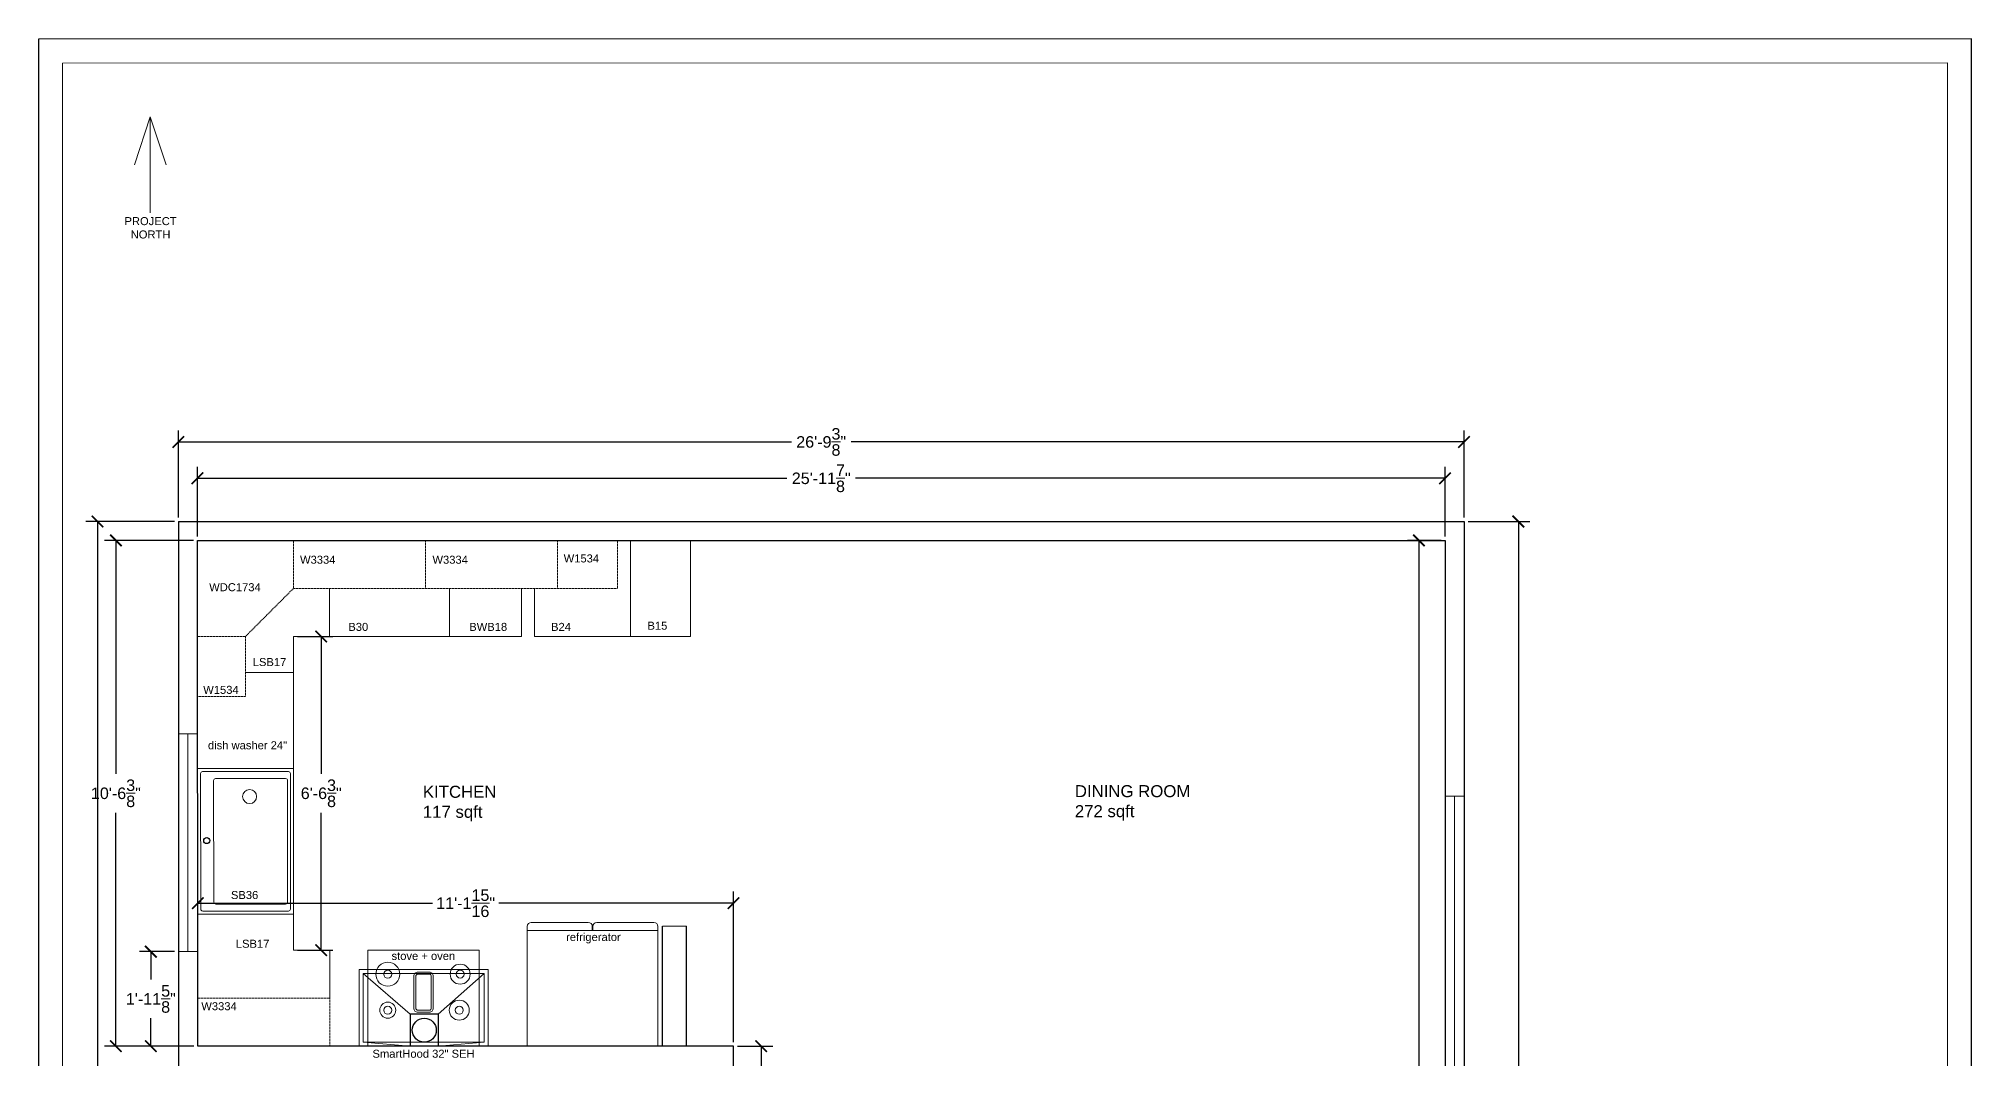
# Model space of a CAD drawing. Header units: inches. Extents: x 0 to 483, y 0 to 649.
# Drawn here: x 0 to 483.1, y 393.8 to 648.5 of the extents above; entities that cross this region are included whole.
import ezdxf

# ---------------------------------------------------------------- set-up
doc = ezdxf.new("R2010")
doc.units = ezdxf.units.IN
doc.header["$MEASUREMENT"] = 0
doc.linetypes.add('DASHED2', pattern=[0.375, 0.25, -0.125])
doc.layers.get('0').update_dxf_attribs({"color": 1, "lineweight": 9})
for name, color, linetype, lineweight in [('00-page-edge', 7, 'Continuous', 9), ('A201-Dimensions', 7, 'Continuous', 9), ('A201-Floorplan-2nd-floor', 7, 'Continuous', 9), ('A201-Text', 7, 'Continuous', 9)]:
    doc.layers.add(name, color=color, linetype=linetype, lineweight=lineweight)
doc.styles.add('Annotative', font='Arial.ttf')
doc.dimstyles.new('Annotative', dxfattribs={"dimtxt": 0.18, "dimasz": 0.18, "dimexe": 0.18, "dimexo": 0.0625, "dimgap": 0.09, "dimtad": 0, "dimtih": 1, "dimtoh": 1, "dimdec": 4, "dimzin": 0, "dimdsep": 46, "dimlunit": 4, "dimtxsty": 'Annotative', "dimblk": 'ARCHTICK', "dimblk1": 'ARCHTICK', "dimblk2": 'ARCHTICK', "dimcen": 0.09, "dimadec": 0, "dimazin": 0, "dimtfac": 1, "dimtdec": 4, "dimtofl": 0, "dimtmove": 0, "dimatfit": 3, "dimldrblk": 'ARCHTICK', "dimfxl": 1, "dimtolj": 1, "dimtzin": 0, "dimarcsym": 0})

# ---------------------------------------------------------------- blocks, each defined once
blk = doc.blocks.new('north-arrow')
at = {"layer": '00-page-edge', "lineweight": 5}
for points in [[(-3.99, -12), (0, 0), (4, -12)], [(0, 0), (0, -12), (0, -24)]]:
    blk.add_lwpolyline(points, dxfattribs=at)
blk = doc.blocks.new('_ArchTick')
at = {"color": 0, "linetype": 'ByBlock', "lineweight": 30, "const_width": 0.15}
blk.add_lwpolyline([(-0.5, -0.5), (0.5, 0.5)], dxfattribs=at)
blk = doc.blocks.new('*D555')
at = {"layer": 'A201-Dimensions', "color": 0, "lineweight": -2, "transparency": 16777216}
for p, q in [((39.7, 524.16), (39.7, 541.56)), ((351.57, 524.16), (351.57, 541.56)), ((39.7, 538.68), (187.06, 538.68)), ((351.57, 538.68), (204.21, 538.68))]:
    blk.add_line(p, q, dxfattribs=at)
at = {"layer": 'A201-Dimensions', "color": 0, "lineweight": -2, "transparency": 16777216, "xscale": 2.88, "yscale": 2.88, "zscale": 2.88, "rotation": 180}
blk.add_blockref('_ArchTick', (39.7, 538.68), dxfattribs=at)
at = {"layer": 'A201-Dimensions', "color": 0, "lineweight": -2, "transparency": 16777216, "xscale": 2.88, "yscale": 2.88, "zscale": 2.88}
blk.add_blockref('_ArchTick', (351.57, 538.68), dxfattribs=at)
at = {"layer": 'A201-Dimensions', "color": 0, "lineweight": 5, "transparency": 16777216, "insert": (195.63, 538.68), "char_height": 2.88, "attachment_point": 5, "style": 'Annotative'}
blk.add_mtext('\\A1;25\'-11{\\H1x;\\S7/8;}"', dxfattribs=at)
blk = doc.blocks.new('*D556')
at = {"layer": 'A201-Dimensions', "color": 0, "lineweight": -2, "transparency": 16777216}
for p, q in [((34.92, 528.89), (34.92, 550.65)), ((34.92, 547.77), (188.17, 547.77)), ((356.32, 547.77), (203.08, 547.77)), ((356.32, 528.89), (356.32, 550.65))]:
    blk.add_line(p, q, dxfattribs=at)
at = {"layer": 'A201-Dimensions', "color": 0, "lineweight": -2, "transparency": 16777216, "xscale": 2.88, "yscale": 2.88, "zscale": 2.88, "rotation": 180}
blk.add_blockref('_ArchTick', (34.92, 547.77), dxfattribs=at)
at = {"layer": 'A201-Dimensions', "color": 0, "lineweight": -2, "transparency": 16777216, "xscale": 2.88, "yscale": 2.88, "zscale": 2.88}
blk.add_blockref('_ArchTick', (356.32, 547.77), dxfattribs=at)
at = {"layer": 'A201-Dimensions', "color": 0, "lineweight": 5, "transparency": 16777216, "insert": (195.62, 547.77), "char_height": 2.88, "attachment_point": 5, "style": 'Annotative'}
blk.add_mtext('\\A1;26\'-9{\\H1x;\\S3/8;}"', dxfattribs=at)
blk = doc.blocks.new('*D550')
at = {"layer": 'A201-Dimensions', "color": 0, "lineweight": -2, "transparency": 16777216}
for p, q in [((39.78, 397.79), (39.78, 435.4)), ((173.69, 397.79), (173.69, 435.4)), ((39.78, 432.52), (98.45, 432.52)), ((173.69, 432.52), (115.02, 432.52))]:
    blk.add_line(p, q, dxfattribs=at)
at = {"layer": 'A201-Dimensions', "color": 0, "lineweight": -2, "transparency": 16777216, "xscale": 2.88, "yscale": 2.88, "zscale": 2.88, "rotation": 180}
blk.add_blockref('_ArchTick', (39.78, 432.52), dxfattribs=at)
at = {"layer": 'A201-Dimensions', "color": 0, "lineweight": -2, "transparency": 16777216, "xscale": 2.88, "yscale": 2.88, "zscale": 2.88}
blk.add_blockref('_ArchTick', (173.69, 432.52), dxfattribs=at)
at = {"layer": 'A201-Dimensions', "color": 0, "lineweight": 5, "transparency": 16777216, "insert": (106.74, 432.52), "char_height": 2.88, "attachment_point": 5, "style": 'Annotative'}
blk.add_mtext('\\A1;11\'-1{\\H1x;\\S15/16;}"', dxfattribs=at)
blk = doc.blocks.new('*D553')
at = {"layer": 'A201-Dimensions', "color": 0, "lineweight": -2, "transparency": 16777216}
for p, q in [((64.7, 499.16), (73.52, 499.16)), ((70.64, 499.16), (70.64, 464.86)), ((70.64, 420.79), (70.64, 455.09)), ((64.7, 420.79), (73.52, 420.79))]:
    blk.add_line(p, q, dxfattribs=at)
at = {"layer": 'A201-Dimensions', "color": 0, "lineweight": -2, "transparency": 16777216, "xscale": 2.88, "yscale": 2.88, "zscale": 2.88}
for p, rotation in [((70.64, 499.16), 90), ((70.64, 420.79), 270)]:
    blk.add_blockref('_ArchTick', p, dxfattribs=dict(at, rotation=rotation))
at = {"layer": 'A201-Dimensions', "color": 0, "lineweight": 5, "transparency": 16777216, "insert": (70.64, 459.98), "char_height": 2.88, "attachment_point": 5, "style": 'Annotative'}
blk.add_mtext('\\A1;6\'-6{\\H1x;\\S3/8;}"', dxfattribs=at)
blk = doc.blocks.new('*D543')
at = {"layer": 'A201-Dimensions', "color": 0, "lineweight": -2, "transparency": 16777216}
for p, q in [((357.32, 527.89), (372.78, 527.89)), ((369.9, 527.89), (369.9, 311.87)), ((369.9, 86.08), (369.9, 302.09)), ((357.32, 86.08), (372.78, 86.08))]:
    blk.add_line(p, q, dxfattribs=at)
at = {"layer": 'A201-Dimensions', "color": 0, "lineweight": -2, "transparency": 16777216, "xscale": 2.88, "yscale": 2.88, "zscale": 2.88}
for p, rotation in [((369.9, 527.89), 90), ((369.9, 86.08), 270)]:
    blk.add_blockref('_ArchTick', p, dxfattribs=dict(at, rotation=rotation))
at = {"layer": 'A201-Dimensions', "color": 0, "lineweight": 5, "transparency": 16777216, "insert": (369.9, 306.98), "char_height": 2.88, "attachment_point": 5, "style": 'Annotative'}
blk.add_mtext('\\A1;36\'-9{\\H1x;\\S13/16;}"', dxfattribs=at)
blk = doc.blocks.new('*D549')
at = {"layer": 'A201-Dimensions', "color": 0, "lineweight": -2, "transparency": 16777216}
for p, q in [((350.57, 523.16), (342.15, 523.16)), ((345.03, 523.16), (345.03, 380.43)), ((345.03, 227.97), (345.03, 370.71)), ((350.57, 227.97), (342.15, 227.97))]:
    blk.add_line(p, q, dxfattribs=at)
at = {"layer": 'A201-Dimensions', "color": 0, "lineweight": -2, "transparency": 16777216, "xscale": 2.88, "yscale": 2.88, "zscale": 2.88}
for p, rotation in [((345.03, 523.16), 90), ((345.03, 227.97), 270)]:
    blk.add_blockref('_ArchTick', p, dxfattribs=dict(at, rotation=rotation))
at = {"layer": 'A201-Dimensions', "color": 0, "lineweight": 5, "transparency": 16777216, "insert": (345.03, 375.57), "char_height": 2.88, "attachment_point": 5, "style": 'Annotative'}
blk.add_mtext('\\A1;24\'-7{\\H1x;\\S3/16;}"', dxfattribs=at)
blk = doc.blocks.new('*D548')
at = {"layer": 'A201-Dimensions', "color": 0, "lineweight": -2, "transparency": 16777216}
for p, q in [((174.69, 396.79), (183.5, 396.79)), ((180.62, 396.79), (180.62, 310.29)), ((180.62, 214.01), (180.62, 300.52)), ((174.69, 214.01), (183.5, 214.01))]:
    blk.add_line(p, q, dxfattribs=at)
at = {"layer": 'A201-Dimensions', "color": 0, "lineweight": -2, "transparency": 16777216, "xscale": 2.88, "yscale": 2.88, "zscale": 2.88}
for p, rotation in [((180.62, 396.79), 90), ((180.62, 214.01), 270)]:
    blk.add_blockref('_ArchTick', p, dxfattribs=dict(at, rotation=rotation))
at = {"layer": 'A201-Dimensions', "color": 0, "lineweight": 5, "transparency": 16777216, "insert": (180.62, 305.4), "char_height": 2.88, "attachment_point": 5, "style": 'Annotative'}
blk.add_mtext('\\A1;15\'-2{\\H1x;\\S13/16;}"', dxfattribs=at)
blk = doc.blocks.new('*D528')
at = {"layer": 'A201-Dimensions', "color": 0, "lineweight": -2, "transparency": 16777216}
for p, q in [((33.92, 527.89), (11.81, 527.89)), ((14.69, 527.89), (14.69, 311.87)), ((14.69, 86.08), (14.69, 302.09)), ((34.02, 86.08), (11.81, 86.08))]:
    blk.add_line(p, q, dxfattribs=at)
at = {"layer": 'A201-Dimensions', "color": 0, "lineweight": -2, "transparency": 16777216, "xscale": 2.88, "yscale": 2.88, "zscale": 2.88}
for p, rotation in [((14.69, 527.89), 90), ((14.69, 86.08), 270)]:
    blk.add_blockref('_ArchTick', p, dxfattribs=dict(at, rotation=rotation))
at = {"layer": 'A201-Dimensions', "color": 0, "lineweight": 5, "transparency": 16777216, "insert": (14.69, 306.98), "char_height": 2.88, "attachment_point": 5, "style": 'Annotative'}
blk.add_mtext('\\A1;36\'-9{\\H1x;\\S13/16;}"', dxfattribs=at)
blk = doc.blocks.new('*D552')
at = {"layer": 'A201-Dimensions', "color": 0, "lineweight": -2, "transparency": 16777216}
for p, q in [((38.7, 523.16), (16.43, 523.16)), ((19.31, 523.16), (19.31, 464.86)), ((19.31, 396.79), (19.31, 455.09)), ((38.78, 396.79), (16.43, 396.79))]:
    blk.add_line(p, q, dxfattribs=at)
at = {"layer": 'A201-Dimensions', "color": 0, "lineweight": -2, "transparency": 16777216, "xscale": 2.88, "yscale": 2.88, "zscale": 2.88}
for p, rotation in [((19.31, 523.16), 90), ((19.31, 396.79), 270)]:
    blk.add_blockref('_ArchTick', p, dxfattribs=dict(at, rotation=rotation))
at = {"layer": 'A201-Dimensions', "color": 0, "lineweight": 5, "transparency": 16777216, "insert": (19.31, 459.98), "char_height": 2.88, "attachment_point": 5, "style": 'Annotative'}
blk.add_mtext('\\A1;10\'-6{\\H1x;\\S3/8;}"', dxfattribs=at)
blk = doc.blocks.new('*D551')
at = {"layer": 'A201-Dimensions', "color": 0, "lineweight": -2, "transparency": 16777216}
for p, q in [((33.95, 420.41), (25.17, 420.41)), ((28.05, 420.41), (28.05, 413.44)), ((28.05, 396.79), (28.05, 403.77)), ((33.95, 396.79), (25.17, 396.79))]:
    blk.add_line(p, q, dxfattribs=at)
at = {"layer": 'A201-Dimensions', "color": 0, "lineweight": -2, "transparency": 16777216, "xscale": 2.88, "yscale": 2.88, "zscale": 2.88}
for p, rotation in [((28.05, 420.41), 90), ((28.05, 396.79), 270)]:
    blk.add_blockref('_ArchTick', p, dxfattribs=dict(at, rotation=rotation))
at = {"layer": 'A201-Dimensions', "color": 0, "lineweight": 5, "transparency": 16777216, "insert": (28.05, 408.6), "char_height": 2.88, "attachment_point": 5, "style": 'Annotative'}
blk.add_mtext('\\A1;1\'-11{\\H1x;\\S5/8;}"', dxfattribs=at)
blk = doc.blocks.new('ge-stove+oven')
at = {"layer": 'A201-Floorplan-2nd-floor', "lineweight": 5}
for p, q in [((0, 24), (27.87, 24)), ((0, 24), (27.87, 24)), ((0, 24), (0, 0)), ((27.87, 24), (27.87, 0))]:
    blk.add_line(p, q, dxfattribs=at)
for points in [[(11.5, 9.5, 0.414214), (12.5, 8.5), (15.37, 8.5, 0.414214), (16.37, 9.5), (16.37, 17.5, 0.414214), (15.37, 18.5), (12.5, 18.5, 0.414214), (11.5, 17.5)], [(12, 9.5, 0.414214), (12.5, 9), (15.37, 9, 0.414214), (15.87, 9.5), (15.87, 17.5, 0.414214), (15.37, 18), (12.5, 18, 0.414214), (12, 17.5)]]:
    blk.add_lwpolyline(points, format="xyb", close=True, dxfattribs=at)
for centre, radius in [((5, 17.99), 3), ((23.09, 18), 2.5), ((5, 17.99), 1), ((23.09, 18), 1), ((5, 9), 2), ((5, 9), 1), ((22.87, 9), 2.5), ((22.87, 9), 1)]:
    blk.add_circle(centre, radius, dxfattribs=at)
at = {"layer": 'A201-Floorplan-2nd-floor', "lineweight": 5, "style": 'Annotative'}
blk.add_text('stove + oven', height=2, dxfattribs=at).set_placement((5.93, 21.55))
blk = doc.blocks.new('seh-exhaust-pipe')
at = {"layer": 'A201-Floorplan-2nd-floor', "lineweight": 30}
for p, q in [((-3.5, 4), (-3.5, -4)), ((3.5, 4), (-3.5, 4)), ((3.5, 4), (3.5, -4))]:
    blk.add_line(p, q, dxfattribs=at)
at = {"layer": 'A201-Floorplan-2nd-floor', "lineweight": 5}
blk.add_line((-3.5, -4), (3.5, -4), dxfattribs=at)
at = {"layer": 'A201-Floorplan-2nd-floor', "lineweight": 30}
blk.add_circle((0, 0), 3, dxfattribs=at)
blk = doc.blocks.new('32-inch-smart-hood-seh')
at = {"layer": 'A201-Floorplan-2nd-floor', "lineweight": 5}
for p, q in [((-16.3125, -4), (-16.3125, 15.1875)), ((-16.3125, 15.1875), (16, 15.1875)), ((16, -4), (16, 15.1875)), ((-15.3125, -3), (-15.3125, 14.1875)), ((-15.3125, 14.1875), (15, 14.1875)), ((-15.3125, 14.1875), (-3.5, 4)), ((15, 14.1875), (3.5, 4)), ((15, -3), (15, 14.1875)), ((-16.3125, -4), (16, -4)), ((-15.3125, -3), (15, -3)), ((-15.3125, -3), (-3.5, -4)), ((15, -3), (3.5, -4))]:
    blk.add_line(p, q, dxfattribs=at)
blk.add_blockref('seh-exhaust-pipe', (0, 0), dxfattribs=at)
blk = doc.blocks.new('refrigerator-doors')
at = {"lineweight": 5}
for p, q in [((122.37, 425.64), (122.37, 426.64)), ((123.37, 427.64), (137.62, 427.64)), ((138.62, 426.64), (138.62, 425.64)), ((138.75, 426.64), (138.75, 425.64)), ((154, 427.64), (139.75, 427.64)), ((155, 425.64), (155, 426.64))]:
    blk.add_line(p, q, dxfattribs=at)
for centre, start, end in [((123.37, 426.64), 90, 180), ((137.62, 426.64), 0, 90), ((139.75, 426.64), 90, 180), ((154, 426.64), 0, 90)]:
    blk.add_arc(centre, 1, start, end, dxfattribs=at)
blk = doc.blocks.new('lg-refrigerator')
at = {"layer": 'A201-Floorplan-2nd-floor'}
for p, q in [((0, 28.93), (32.63, 28.93)), ((32.63, 28.93), (32.63, 0)), ((32.63, 0), (0, 0))]:
    blk.add_line(p, q, dxfattribs=at)
at = {"layer": 'A201-Floorplan-2nd-floor', "lineweight": 5}
blk.add_line((0, 28.93), (0, 0), dxfattribs=at)
blk.add_blockref('refrigerator-doors', (-122.37, -396.72), dxfattribs=at)
blk = doc.blocks.new('current-sink')
at = {"layer": 'A201-Floorplan-2nd-floor', "lineweight": 5}
for points in [[(-0.98, -17.63), (20.44, -17.63, 0.414214), (20.94, -17.13), (20.94, 16.75, 0.414214), (20.44, 17.25), (-1.02, 17.25, 0.414583), (-1.52, 16.75), (-1.48, -17.13, 0.413844)], [(2.3, -15.88), (19.73, -15.88, 0.414214), (20.23, -15.38), (20.23, 15, 0.414214), (19.73, 15.5), (2.24, 15.5, 0.414844), (1.74, 15), (1.8, -15.38, 0.413584)]]:
    blk.add_lwpolyline(points, format="xyb", close=True, dxfattribs=at)
blk.add_circle((10.74, 11), 1.75, dxfattribs=at)
at = {"layer": 'A201-Floorplan-2nd-floor', "lineweight": -3}
blk.add_circle((0, 0), 0.75, dxfattribs=at)

msp = doc.modelspace()

# ---------------------------------------------------------------- linework, layer by layer
at = {"lineweight": 5}
for p, q in [((40.48468, 466.16555), (40.48468, 466.1646)), ((42.19695, 466.17035), (42.19696, 466.1646))]:
    msp.add_line(p, q, dxfattribs=at)
at = {"layer": '00-page-edge', "lineweight": 5}
msp.add_line((39.78058, 396.7896), (39.78058, 408.7896), dxfattribs=at)
at = {"layer": '00-page-edge', "lineweight": -3}
msp.add_lwpolyline([(483.13682, 648.52457), (0, 648.36933), (0, 0), (483.13682, 0)], close=True, dxfattribs=at)
at = {"layer": '00-page-edge'}
msp.add_lwpolyline([(477.13682, 642.52264), (6, 642.37126), (6, 70.91274), (477.13682, 70.91274)], close=True, dxfattribs=at)
at = {"layer": 'A201-Floorplan-2nd-floor', "lineweight": -3}
for p, q in [((34.92244, 527.88659), (356.32196, 527.88659)), ((34.92244, 527.88659), (35.02008, 86.07563)), ((356.32196, 527.88659), (356.32196, 86.07563)), ((155.91714, 396.7896), (155.91714, 426.7896)), ((161.91714, 396.7896), (161.91714, 426.7896))]:
    msp.add_line(p, q, dxfattribs=at)
at = {"layer": 'A201-Floorplan-2nd-floor', "linetype": 'DASHED2', "lineweight": 5}
for p, q in [((63.69696, 523.1646), (63.69696, 511.1646)), ((96.69696, 511.1646), (96.69696, 523.1646)), ((129.69696, 511.1646), (129.69696, 523.1646)), ((144.69696, 523.1646), (144.69696, 511.1646)), ((63.69696, 511.1646), (51.69696, 499.1646)), ((96.69696, 511.1646), (63.69696, 511.1646)), ((129.69696, 511.1646), (96.69696, 511.1646)), ((144.69696, 511.1646), (129.69696, 511.1646)), ((51.71284, 499.1646), (39.71284, 499.1646)), ((51.69205, 484.1646), (51.71284, 499.1646)), ((39.71284, 484.1646), (51.69205, 484.1646)), ((39.68703, 480.5396), (39.72516, 480.5396)), ((39.78058, 408.7896), (72.78058, 408.7896)), ((72.78058, 408.7896), (72.78058, 396.7896))]:
    msp.add_line(p, q, dxfattribs=at)
at = {"layer": 'A201-Floorplan-2nd-floor', "lineweight": 5}
for p, q in [((147.94696, 523.1646), (147.94696, 499.1646)), ((162.94696, 523.1646), (162.94696, 499.1646)), ((72.69696, 511.1646), (72.69696, 499.1646)), ((102.69696, 511.1646), (102.69696, 499.1646)), ((120.69696, 511.1646), (120.69696, 499.1646)), ((123.94696, 511.1646), (123.94696, 499.1646)), ((63.69696, 499.1646), (63.69696, 420.7896)), ((63.69696, 499.1646), (120.69696, 499.1646)), ((123.94696, 499.1646), (162.94696, 499.1646)), ((39.69696, 490.1646), (39.71879, 490.1646)), ((51.70037, 490.1646), (63.69696, 490.1646)), ((63.69696, 490.1646), (63.69696, 466.1646)), ((39.69696, 474.8521), (34.93416, 474.8521)), ((37.30916, 474.8521), (37.30916, 420.4146)), ((39.73468, 466.1646), (63.69696, 466.1646)), ((351.57196, 459.2271), (356.32196, 459.2271)), ((353.94696, 459.2271), (353.94696, 364.2859)), ((39.75875, 429.7896), (63.69696, 429.7896)), ((155.91714, 426.7896), (161.91714, 426.7896)), ((39.78058, 420.4146), (34.94619, 420.4146)), ((63.69696, 420.7896), (72.78058, 420.7896)), ((72.78058, 408.7896), (72.78058, 420.7896))]:
    msp.add_line(p, q, dxfattribs=at)
at = {"layer": 'A201-Floorplan-2nd-floor', "lineweight": -3}
msp.add_lwpolyline([(173.69289, 396.7896), (39.78058, 396.7896), (39.69696, 523.1646), (351.57196, 523.1646), (351.57196, 227.9734), (242.50946, 227.9734), (242.50946, 165.12585), (218.00946, 165.12585), (218.00946, 178.67996), (152.25946, 178.67996), (152.25946, 214.01313), (173.69289, 214.01313), (173.69289, 396.79497)], dxfattribs=at)

# ---------------------------------------------------------------- block references
at = {"lineweight": 5}
for name, p in [('current-sink', (42.00739, 448.1646)), ('lg-refrigerator', (122.15558, 396.7896)), ('32-inch-smart-hood-seh', (96.40558, 400.7896))]:
    msp.add_blockref(name, p, dxfattribs=at)
at = {"layer": '00-page-edge', "lineweight": 5}
for name, p in [('north-arrow', (27.90841, 628.98442)), ('ge-stove+oven', (82.28058, 396.7896))]:
    msp.add_blockref(name, p, dxfattribs=at)

# ---------------------------------------------------------------- texts
at = {"layer": '00-page-edge', "lineweight": 5, "insert": (27.9758, 601.25902), "char_height": 2, "width": 540.3541081, "attachment_point": 5, "style": 'Annotative'}
msp.add_mtext('PROJECT\\PNORTH', dxfattribs=at)
at = {"layer": 'A201-Floorplan-2nd-floor', "lineweight": 5, "style": 'Annotative'}
for s, p in [('W3334', (65.34029, 517.33617)), ('W3334', (98.44423, 517.33617)), ('W1534', (131.24906, 517.66067)), ('WDC1734', (42.62961, 510.47027)), ('B30', (77.41743, 500.55691)), ('BWB18', (107.64768, 500.55691)), ('B24', (128.09327, 500.55691)), ('B15', (152.18984, 500.84886)), ('LSB17', (53.52288, 491.76811)), ('W1534', (41.13985, 484.82704)), ('dish washer 24"', (42.32048, 470.97919)), ('SB36', (48.06724, 433.56562)), ('refrigerator', (131.85232, 423.06829)), ('LSB17', (49.29694, 421.38584)), ('W3334', (40.66239, 405.77409)), ('SmartHood 32" SEH', (83.45443, 393.90721))]:
    msp.add_text(s, height=2, dxfattribs=at).set_placement(p)
at = {"layer": 'A201-Text', "lineweight": 5, "char_height": 3, "attachment_point": 1, "style": 'Annotative'}
for s, insert, width in [('KITCHEN\\P117 sqft', (96.04739, 461.85214), 28.1218554), ('DINING ROOM\\P272 sqft', (259.03177, 462.013), 31.2937906)]:
    msp.add_mtext(s, dxfattribs=dict(at, insert=insert, width=width))

# ---------------------------------------------------------------- dimensions: what is measured, and where the dimension line sits
at = {"layer": 'A201-Dimensions', "lineweight": 5}
for p1, p2, distance, picture, middle in [((34.92244, 527.88659), (356.32196, 527.88659), 19.88181, '*D556', (195.6222, 547.7684)), ((356.32196, 527.88659), (356.32196, 86.07563), 13.57587, '*D543', (369.89783, 306.98111))]:
    dim = msp.add_aligned_dim(p1=p1, p2=p2, distance=distance, dimstyle='Annotative', dxfattribs=at)
    dim.commit()
    dim.dimension.update_dxf_attribs({"geometry": picture, "text_midpoint": middle})
for base, p1, p2, picture, middle in [((351.57196, 538.67702), (39.69696, 523.1646), (351.57196, 523.1646), '*D555', (195.63446, 538.67702)), ((39.78058, 432.51893), (173.69289, 396.7896), (39.78058, 396.7896), '*D550', (106.73674, 432.51893))]:
    dim = msp.add_linear_dim(base=base, p1=p1, p2=p2, dimstyle='Annotative', dxfattribs=at)
    dim.commit()
    dim.dimension.update_dxf_attribs({"geometry": picture, "text_midpoint": middle})
for base, p1, p2, picture, middle in [((14.69424, 86.07563), (34.92244, 527.88659), (35.02008, 86.07563), '*D528', (14.69424, 306.98111)), ((19.31369, 523.1646), (39.78058, 396.7896), (39.69696, 523.1646), '*D552', (19.31369, 459.9771)), ((345.03085, 227.9734), (351.57196, 523.1646), (351.57196, 227.9734), '*D549', (345.03085, 375.569)), ((70.64275, 420.7896), (63.69696, 499.1646), (63.69696, 420.7896), '*D553', (70.64275, 459.9771)), ((28.05376, 420.4146), (34.95141, 396.7896), (34.94619, 420.4146), '*D551', (28.05376, 408.6021)), ((180.61616, 396.79497), (173.69289, 214.01313), (173.69289, 396.79497), '*D548', (180.61616, 305.40405))]:
    dim = msp.add_linear_dim(base=base, p1=p1, p2=p2, angle=90, dimstyle='Annotative', dxfattribs=at)
    dim.commit()
    dim.dimension.update_dxf_attribs({"geometry": picture, "text_midpoint": middle})

doc.saveas('drawing.dxf')
